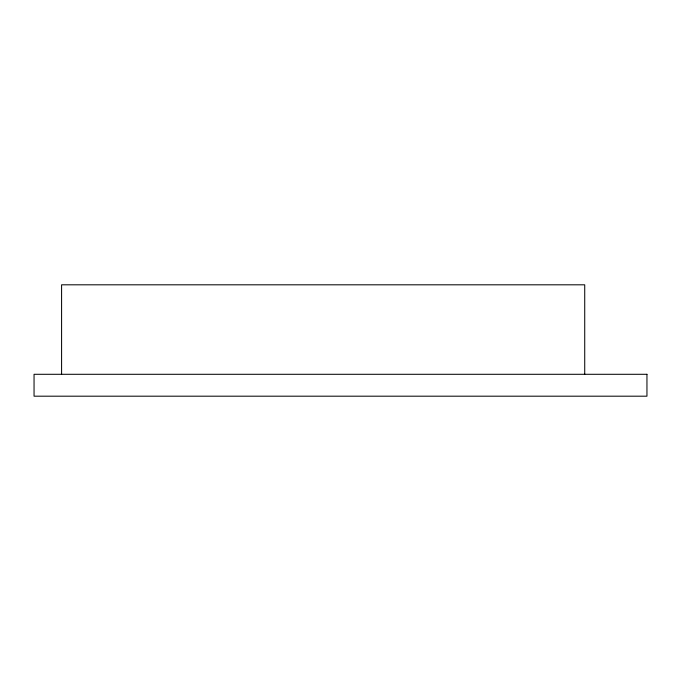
<?xml version="1.0" encoding="UTF-8"?>
<svg xmlns="http://www.w3.org/2000/svg" width="681" height="681" viewBox="0 0 681 681"><rect width="100%" height="100%" fill="white"/><g stroke="black" fill="none" stroke-linecap="round" stroke-linejoin="round"><path stroke-width="1.02" d="M584.724 374.295L584.724 284.811L61.588 284.811L61.588 374.295M646.95 374.295L34.05 374.295L34.05 396.189L646.95 396.189L646.95 374.295"/></g></svg>
